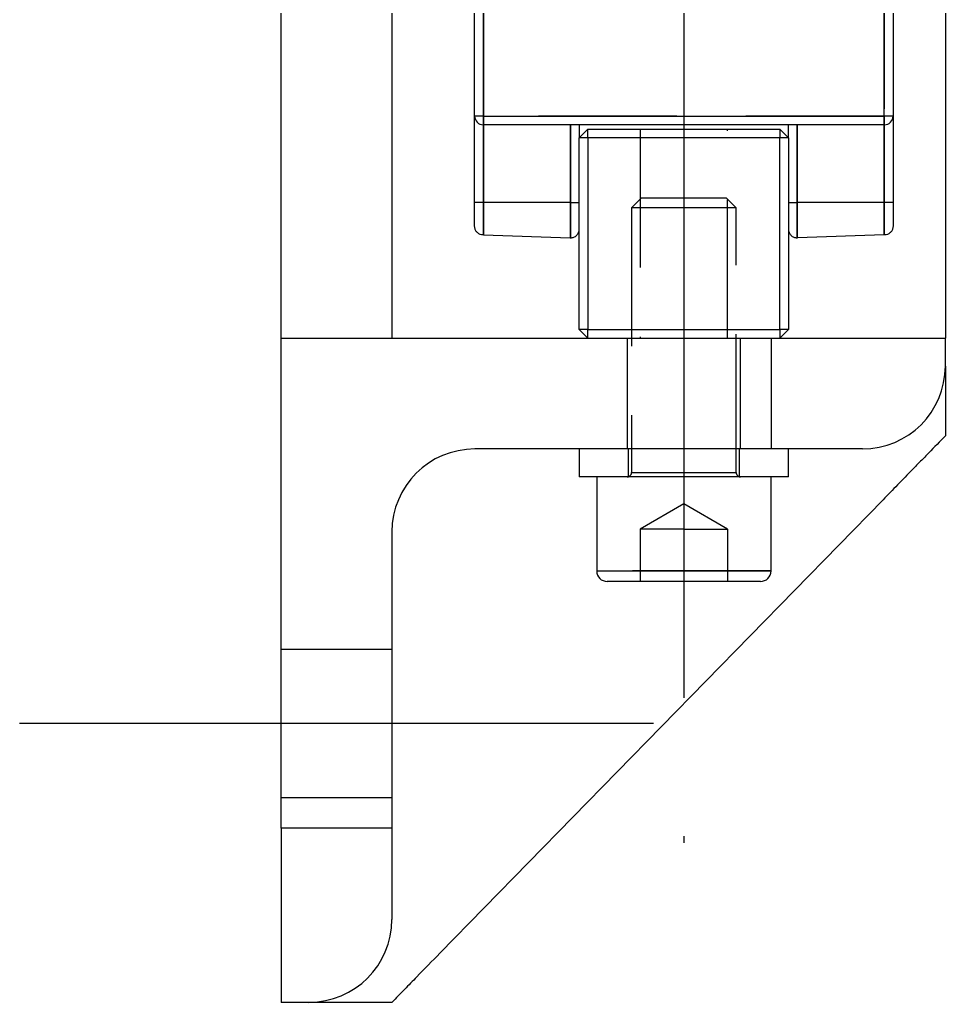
# Model space of a CAD drawing. Header units: metres. Extents: x 0 to 2102, y 0 to 1485.
# Drawn here: x 602.4 to 655.5, y 982.4 to 1038.8 of the extents above; entities that cross this region are included whole.
import ezdxf

# ---------------------------------------------------------------- set-up
doc = ezdxf.new("R2010")
doc.units = ezdxf.units.M
doc.header["$LTSCALE"] = 2.5
doc.linetypes.add('CENTER2', pattern=[28.575, 19.05, -3.175, 3.175, -3.175])
doc.linetypes.add('HIDDEN2', pattern=[4.7625, 3.175, -1.5875])
for name, color, linetype in [('SC1', 7, 'CENTER2'), ('SL4', 4, 'Continuous'), ('ST1', 7, 'HIDDEN2')]:
    doc.layers.add(name, color=color, linetype=linetype)

msp = doc.modelspace()

# ---------------------------------------------------------------- linework, layer by layer
at = {"layer": 'SC1'}
for p, q in [((640.495, 1047.544), (640.495, 991.594)), ((638.745, 998.444), (602.395, 998.444))]:
    msp.add_line(p, q, dxfattribs=at)
at = {"layer": 'SL4'}
for p, q in [((617.395, 992.444), (617.395, 1149.144)), ((623.745, 1121.044), (623.745, 1020.544)), ((655.495, 1053.794), (655.495, 1023.544)), ((628.495, 1033.294), (628.495, 1044.084)), ((628.995, 1044.084), (628.995, 1033.294)), ((651.995, 1033.294), (651.995, 1044.084)), ((652.495, 1044.084), (652.495, 1033.294)), ((628.995, 1033.294), (628.495, 1033.294)), ((628.495, 1028.334), (628.495, 1033.294)), ((628.995, 1033.294), (651.995, 1033.294)), ((628.995, 1032.794), (628.995, 1033.294)), ((651.995, 1032.794), (651.995, 1033.294)), ((652.495, 1033.294), (651.995, 1033.294)), ((652.495, 1033.294), (652.495, 1028.334)), ((651.995, 1032.794), (628.995, 1032.794)), ((628.995, 1032.794), (628.995, 1028.334)), ((633.995, 1028.334), (633.995, 1032.794)), ((634.495, 1032.794), (634.495, 1032.044)), ((634.495, 1032.044), (634.995, 1032.544)), ((634.995, 1032.044), (634.995, 1032.544)), ((634.995, 1032.544), (645.995, 1032.544)), ((645.995, 1032.544), (645.995, 1032.044)), ((645.995, 1032.544), (646.495, 1032.044)), ((646.495, 1032.044), (646.495, 1032.794)), ((646.995, 1032.794), (646.995, 1028.334)), ((651.995, 1028.334), (651.995, 1032.794)), ((634.495, 1021.044), (634.495, 1032.044)), ((634.995, 1032.044), (634.495, 1032.044)), ((634.995, 1032.044), (634.995, 1021.044)), ((645.995, 1032.044), (634.995, 1032.044)), ((645.995, 1021.044), (645.995, 1032.044)), ((646.495, 1032.044), (645.995, 1032.044)), ((646.495, 1032.044), (646.495, 1021.044)), ((628.995, 1028.334), (628.495, 1028.334)), ((628.495, 1026.974), (628.495, 1028.334)), ((628.995, 1028.334), (628.995, 1026.474)), ((633.995, 1028.334), (628.995, 1028.334)), ((633.995, 1026.311), (633.995, 1028.334)), ((633.995, 1028.334), (634.495, 1028.334)), ((646.495, 1028.334), (646.995, 1028.334)), ((646.995, 1028.334), (646.995, 1026.311)), ((651.995, 1028.334), (646.995, 1028.334)), ((651.995, 1026.474), (651.995, 1028.334)), ((652.495, 1028.334), (651.995, 1028.334)), ((652.495, 1028.334), (652.495, 1026.974)), ((628.995, 1026.474), (628.979, 1026.475)), ((628.995, 1026.474), (633.979, 1026.311)), ((633.979, 1026.311), (633.995, 1026.311)), ((646.995, 1026.311), (647.012, 1026.311)), ((651.995, 1026.474), (647.012, 1026.311)), ((652.012, 1026.475), (651.995, 1026.474)), ((655.495, 1023.544), (655.495, 1020.544)), ((634.995, 1020.544), (634.495, 1021.044)), ((634.995, 1021.044), (634.495, 1021.044)), ((634.995, 1020.544), (634.995, 1021.044)), ((634.995, 1021.044), (645.995, 1021.044)), ((645.995, 1021.044), (645.995, 1020.544)), ((646.495, 1021.044), (645.995, 1020.544)), ((646.495, 1021.044), (645.995, 1021.044)), ((617.395, 1020.544), (645.495, 1020.544)), ((620.395, 1020.544), (623.745, 1020.544)), ((645.495, 1020.544), (645.495, 1014.194)), ((645.495, 1020.544), (655.495, 1020.544)), ((655.495, 1018.952), (655.495, 1020.544)), ((645.495, 1014.194), (628.508, 1014.194)), ((634.495, 1014.194), (634.495, 1012.594)), ((650.738, 1014.194), (645.495, 1014.194)), ((646.495, 1012.594), (646.495, 1014.194)), ((646.495, 1012.594), (634.495, 1012.594)), ((635.495, 1012.594), (635.495, 1007.194)), ((645.495, 1007.194), (645.495, 1012.594)), ((651.92, 1011.285), (626.499, 985.263)), ((623.745, 1009.432), (623.745, 992.444)), ((635.495, 1007.194), (645.495, 1007.194)), ((644.895, 1006.594), (636.095, 1006.594)), ((623.745, 992.444), (617.395, 992.444)), ((617.395, 992.444), (617.395, 982.444)), ((623.745, 992.444), (623.745, 987.202)), ((618.988, 982.444), (617.395, 982.444))]:
    msp.add_line(p, q, dxfattribs=at)
for centre, radius, start, end in [((628.995, 1033.294), 0.5, 180, 270), ((651.995, 1033.294), 0.5, 270, 0), ((650.738, 1018.952), 4.757, 270, 0), ((628.508, 1009.432), 4.763, 90, 180), ((636.095, 1007.194), 0.6, 180, 270), ((644.895, 1007.194), 0.6, 270, 0), ((618.988, 987.202), 4.757, 270, 0)]:
    msp.add_arc(centre, radius, start, end, dxfattribs=at)
for points, knots in [([(628.979, 1026.475), (628.924, 1026.482), (628.814, 1026.496), (628.669, 1026.584), (628.559, 1026.711), (628.506, 1026.847), (628.495, 1026.937), (628.495, 1026.972), (628.495, 1026.974)], [0, 0, 0, 0, 0.212749, 0.425425, 0.640195, 0.859685, 0.99159, 1, 1, 1, 1]), ([(633.995, 1026.311), (634.061, 1026.319), (634.193, 1026.334), (634.359, 1026.449), (634.474, 1026.615), (634.488, 1026.746), (634.495, 1026.811)], [0, 0, 0, 0, 0.25, 0.5, 0.75, 1, 1, 1, 1]), ([(646.495, 1026.811), (646.502, 1026.746), (646.516, 1026.615), (646.632, 1026.449), (646.798, 1026.334), (646.929, 1026.319), (646.995, 1026.311)], [0, 0, 0, 0, 0.25, 0.5, 0.75, 1, 1, 1, 1]), ([(652.495, 1026.974), (652.495, 1026.972), (652.495, 1026.937), (652.485, 1026.847), (652.431, 1026.711), (652.321, 1026.584), (652.177, 1026.496), (652.067, 1026.482), (652.012, 1026.475)], [0, 0, 0, 0, 0.00841, 0.140315, 0.359805, 0.574575, 0.787251, 1, 1, 1, 1]), ([(655.495, 1018.952), (655.495, 1018.587), (655.495, 1018.23), (655.495, 1017.528), (655.495, 1017.181), (655.495, 1016.178), (655.495, 1015.552), (655.495, 1014.944)], [0, 0, 0, 0, 0.25, 0.25, 0.5, 0.5, 1, 1, 1, 1]), ([(655.495, 1014.944), (655.177, 1014.618), (654.861, 1014.295), (654.391, 1013.814), (654.234, 1013.653), (653.925, 1013.337), (653.774, 1013.182), (653.326, 1012.724), (653.036, 1012.427), (652.47, 1011.847), (652.192, 1011.563), (651.92, 1011.285)], [0, 0, 0, 0, 0.25, 0.25, 0.375, 0.375, 0.5, 0.5, 0.75, 0.75, 1, 1, 1, 1]), ([(626.499, 985.263), (626.068, 984.822), (625.627, 984.37), (624.941, 983.668), (624.708, 983.43), (624.232, 982.943), (623.988, 982.693), (623.745, 982.444)], [0, 0, 0, 0, 0.5, 0.5, 0.75, 0.75, 1, 1, 1, 1]), ([(623.745, 982.444), (623.389, 982.444), (623.028, 982.444), (622.289, 982.444), (621.911, 982.444), (621.129, 982.444), (620.725, 982.444), (619.87, 982.444), (619.432, 982.444), (618.988, 982.444)], [0, 0, 0, 0, 0.25, 0.25, 0.5, 0.5, 0.75, 0.75, 1, 1, 1, 1])]:
    msp.add_open_spline(points, degree=3, knots=knots, dxfattribs=at)
at = {"layer": 'ST1'}
for p, q in [((628.995, 1033.294), (628.995, 1041.644)), ((651.995, 1041.644), (651.995, 1033.294)), ((628.995, 1033.294), (628.495, 1033.294)), ((628.995, 1033.294), (628.995, 1032.794)), ((651.995, 1033.294), (628.995, 1033.294)), ((651.995, 1033.294), (651.995, 1032.794)), ((652.495, 1033.294), (651.995, 1033.294)), ((628.995, 1028.334), (628.995, 1032.794)), ((633.995, 1032.794), (633.995, 1028.334)), ((637.995, 1032.544), (637.995, 1020.544)), ((642.995, 1020.544), (642.995, 1032.544)), ((646.995, 1028.334), (646.995, 1032.794)), ((651.995, 1032.794), (651.995, 1028.334)), ((638.05, 1028.594), (637.495, 1028.04)), ((642.941, 1028.594), (638.05, 1028.594)), ((643.495, 1028.04), (642.941, 1028.594)), ((628.995, 1028.334), (628.495, 1028.334)), ((628.995, 1026.474), (628.995, 1028.334)), ((633.995, 1028.334), (628.995, 1028.334)), ((633.995, 1028.334), (633.995, 1026.311)), ((633.995, 1028.334), (634.495, 1028.334)), ((643.495, 1028.04), (637.495, 1028.04)), ((637.495, 1028.04), (637.495, 1012.844)), ((643.495, 1012.844), (643.495, 1028.04)), ((646.495, 1028.334), (646.995, 1028.334)), ((646.995, 1026.311), (646.995, 1028.334)), ((651.995, 1028.334), (646.995, 1028.334)), ((652.495, 1028.334), (651.995, 1028.334)), ((651.995, 1028.334), (651.995, 1026.474)), ((637.245, 1020.544), (637.245, 1014.194)), ((643.745, 1014.194), (643.745, 1020.544)), ((637.295, 1014.194), (637.295, 1012.594)), ((643.695, 1012.594), (643.695, 1014.194)), ((637.495, 1012.844), (643.495, 1012.844)), ((640.495, 1011.044), (637.985, 1009.594)), ((643.005, 1009.594), (640.495, 1011.044)), ((639.24, 1009.594), (637.985, 1009.594)), ((637.985, 1009.594), (637.985, 1006.594)), ((640.495, 1009.594), (639.24, 1009.594)), ((640.495, 1009.594), (641.75, 1009.594)), ((640.495, 1009.594), (640.495, 1006.594)), ((641.75, 1009.594), (643.005, 1009.594)), ((643.005, 1009.594), (643.005, 1006.594)), ((645.495, 1007.194), (635.495, 1007.194)), ((623.745, 1002.694), (617.395, 1002.694)), ((617.395, 994.194), (623.745, 994.194))]:
    msp.add_line(p, q, dxfattribs=at)
for centre, start, end in [((637.245, 1012.844), 270, 0), ((643.745, 1012.844), 180, 270)]:
    msp.add_arc(centre, 0.25, start, end, dxfattribs=at)

doc.saveas('drawing.dxf')
